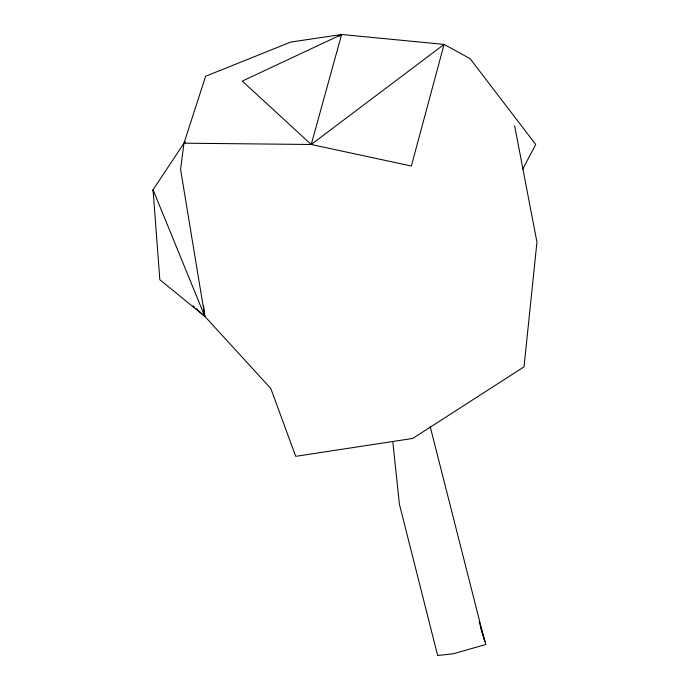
<?xml version="1.0" encoding="UTF-8"?>
<svg xmlns="http://www.w3.org/2000/svg" width="690" height="690" viewBox="0 0 690 690"><rect width="100%" height="100%" fill="white"/><g stroke="black" fill="none" stroke-linecap="round" stroke-linejoin="round"><path stroke-width="1.03" d="M522.641 169.266L535.725 144.477L470.097 58.659L444.075 44.401L341.619 34.5L290.766 42.056L205.637 76.254L183.963 143.192L180.573 169.438L204.844 316.382L270.799 388.496L295.717 456.34L412.767 438.435L524.029 366.847L536.941 242.095L514.636 125.778M311.224 144.486L341.619 34.5L242.276 81.084L311.224 144.486L411.361 166.023L444.075 44.401L311.224 144.486L183.963 143.192L153.059 189.767L159.813 279.7L204.844 316.382L203.55 305.687M183.963 143.192L185.739 141.968M338.963 36.328L341.619 34.5M193.019 305.834L194.597 307.24M196.167 308.646L204.844 316.382L153.059 189.767L153.56 192.95M479.136 621.75L485.915 644.46L453.434 653.749L437.65 655.5L399.424 504.304L392.791 441.686M480.542 627.184L484.811 641.562L430.18 426.593"/></g></svg>
